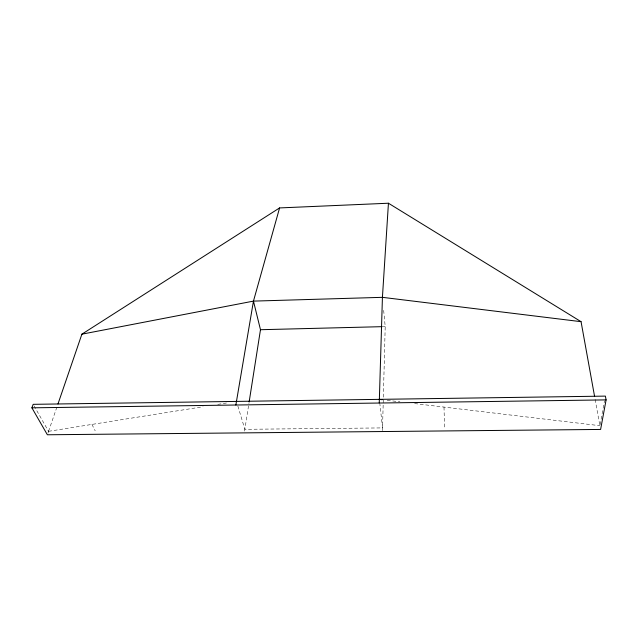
<?xml version="1.0" encoding="UTF-8"?>
<svg xmlns="http://www.w3.org/2000/svg" width="638" height="638" viewBox="0 0 638 638"><rect width="100%" height="100%" fill="white"/><g stroke="black" fill="none" stroke-linecap="round" stroke-linejoin="round"><path stroke-width="0.48" stroke-dasharray="3.19 2.39" d="M382.481 430.634L385.208 326.584L383.629 310.004M244.569 431.089L248.987 402.945M600.111 424.741L604.497 400.879M47.962 433.043L48.552 431.312L36.063 409.389M48.552 431.312L57.005 406.789M48.6 431.312L203.043 406.733M217.789 404.38L228.603 402.666M383.223 326.632L385.208 326.584M387.194 400.289L399.93 401.812M414.62 403.567L599.88 425.698M34.141 406.015L35.584 408.551M91.944 424.414L95.198 430.833M237.87 406.063L244.848 429.31L382.553 427.907L379.913 404.277M595.126 399.452L599.696 424.725M444 407.076L444.55 427.277"/><path stroke-width="0.96" d="M379.251 403.025L382.425 297.332L388.438 203.227L279.596 207.924L81.895 334.176L57.978 403.958M249.139 401.972L260.479 329.71L253.461 301.112L279.596 207.924M235.861 405.01L253.461 301.112L382.425 297.332L581.058 321.68L594.6 396.533M606.1 399.89L600.605 429.438L47.371 434.773L31.9 407.834L33.184 404.332L605.374 396.11L606.1 399.89L31.9 407.834M81.895 334.176L253.461 301.112M260.479 329.71L382.234 326.664M379.363 399.356L382.298 399.707M388.438 203.227L581.058 321.68"/></g></svg>
